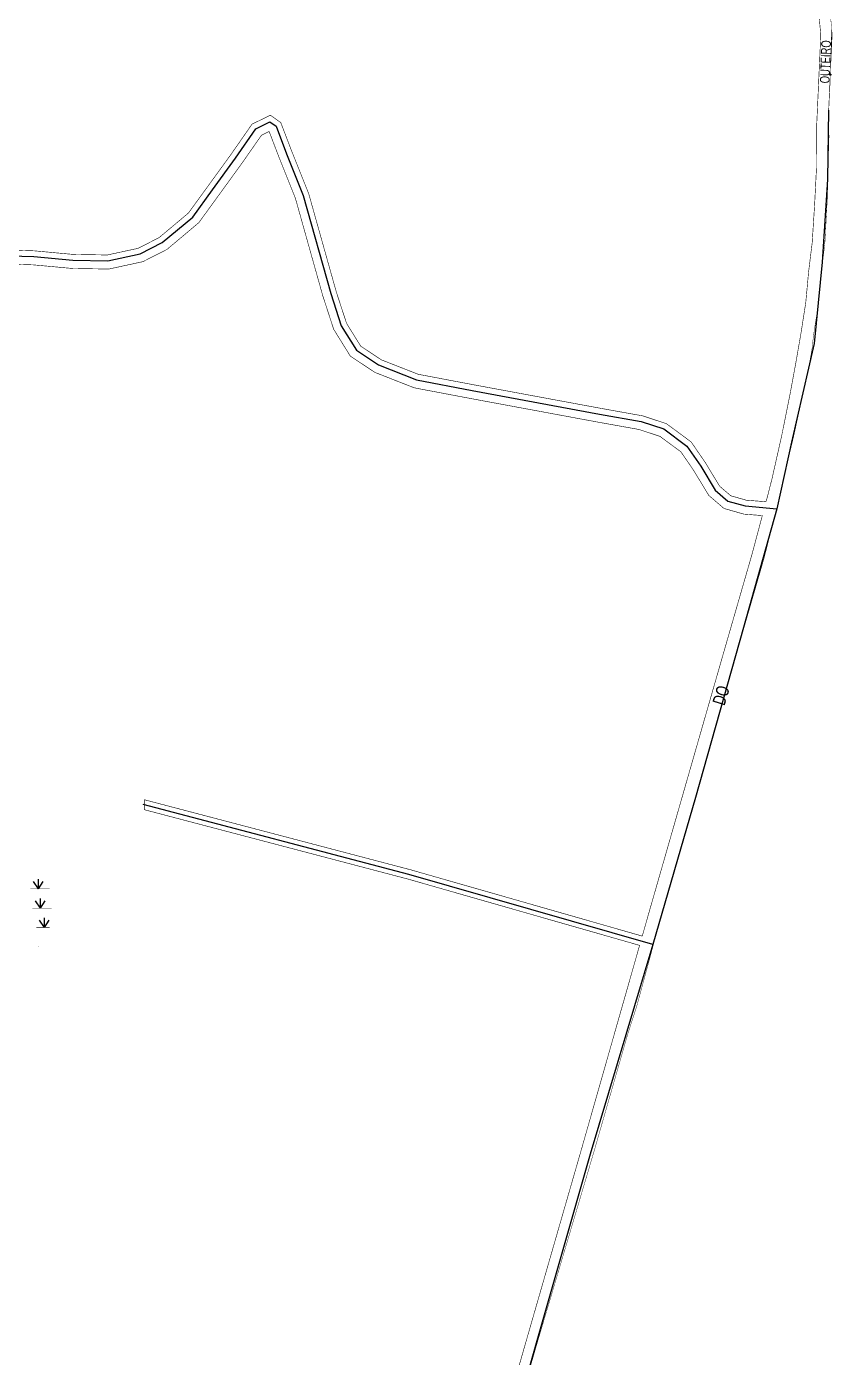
# Model space of a CAD drawing. Extents: x 205150 to 206910, y 4858726 to 4860849.
# Drawn here: x 206659.8 to 206910, y 4859091 to 4859504.2 of the extents above; entities that cross this region are included whole.
import ezdxf

# ---------------------------------------------------------------- set-up
doc = ezdxf.new("R2010")
doc.units = 0
doc.header["$LTSCALE"] = 1.5
doc.header["$MEASUREMENT"] = 0
doc.linetypes.add('PHANTOMX2', pattern=[5, 2.5, -0.5, 0.5, -0.5, 0.5, -0.5])
for name, color, linetype in [('HD-ALAGADO-BREJO', 170, 'CONTINUOUS'), ('LM-LIM-SETOR-FISCAL', 7, 'CONTINUOUS'), ('SV-EIXO-ROD-ESTR', 7, 'CONTINUOUS'), ('SV-EIXO-RUA-N-PAV', 6, 'CONTINUOUS'), ('SV-EST-MUNIC-PAV', 20, 'CONTINUOUS'), ('SV-RUA-NAO-PAV-S-GUIA-C-GUIA', 7, 'CONTINUOUS'), ('SV-TXT-MUNIC-PAV', 20, 'CONTINUOUS')]:
    doc.layers.add(name, color=color, linetype=linetype)
doc.styles.add('ARIAL', font='ARIAL.TTF')
doc.linetypes.add('Limite', pattern='A,20,-3,[130,ltypeshp.shx,S=6.35,R=0,X=0,Y=0],-3,20', length=46)

# ---------------------------------------------------------------- blocks, each defined once
blk = doc.blocks.new('*X4')
at = {"layer": 'HD-ALAGADO-BREJO'}
for points in [[(206663.424305, 4859236.512115), (206661.924222, 4859238.76206)], [(206663.424305, 4859236.512115), (206663.424195, 4859239.512115)], [(206663.424305, 4859236.512115), (206664.924222, 4859238.76217)], [(206664.063404, 4859230.512072), (206662.563322, 4859232.762018)], [(206664.063404, 4859230.512072), (206664.063295, 4859233.512072)], [(206664.063404, 4859230.512072), (206665.563322, 4859232.762127)], [(206665.323787, 4859224.512119), (206663.823703, 4859226.762063)], [(206665.323787, 4859224.512119), (206665.323676, 4859227.512119)], [(206665.323787, 4859224.512119), (206666.823703, 4859226.762174)]]:
    blk.add_lwpolyline(points, dxfattribs=at)
at = {"layer": 'HD-ALAGADO-BREJO', "const_width": 0.13}
for points in [[(206660.924305, 4859236.512023), (206661.924305, 4859236.51206)], [(206661.924305, 4859236.51206), (206666.924305, 4859236.512243)], [(206661.563404, 4859230.511981), (206662.563404, 4859230.512018)], [(206662.563404, 4859230.512018), (206667.563404, 4859230.5122)], [(206662.823787, 4859224.512026), (206663.823787, 4859224.512063)], [(206663.823787, 4859224.512063), (206666.823787, 4859224.512174)], [(206666.823787, 4859224.512174), (206666.979797, 4859224.507919)], [(206663.43267, 4859218.512068), (206663.563766, 4859218.507852)]]:
    blk.add_lwpolyline(points, dxfattribs=at)

msp = doc.modelspace()

# ---------------------------------------------------------------- linework, layer by layer
at = {"layer": 'LM-LIM-SETOR-FISCAL', "linetype": 'Limite', "ltscale": 0.1, "const_width": 0.13, "flags": 128}
msp.add_lwpolyline([(205319.29, 4860270.52), (205308.71, 4860256.67), (205305.78, 4860258.84), (205287.54, 4860237.69), (205276.64, 4860225.85), (205246.75, 4860195.21), (205217.93, 4860166.62), (205205.07, 4860154.22), (205154.16, 4860103.62), (205198.33, 4860053.28), (205217.33, 4860073.87), (205228.31, 4860086.13), (205238.29, 4860095.9), (205249.21, 4860104.33), (205257.45, 4860109.18), (205264.02, 4860112.21), (205279.18, 4860117.77), (205286.26, 4860119.79), (205298.64, 4860121.61), (205309.27, 4860122.88), (205318.87, 4860123.38), (205330.48, 4860123.39), (205348.91, 4860120.43), (205359.29, 4860117.56), (205368.87, 4860113.52), (205387.79, 4860104.36), (205416.55, 4860084.92), (205427.35, 4860072.78), (205437.08, 4860059.62), (205479.77, 4859996.22), (205490.09, 4859981.19), (205507.28, 4859955.95), (205301.82, 4859758.53), (205304.27, 4859754.35), (205308.51, 4859743.48), (205314.17, 4859730.07), (205319.34, 4859714.73), (205318.69, 4859702.13), (205317.26, 4859690.64), (205315.74, 4859682.13), (205314.47, 4859670.89), (205312.89, 4859663.45), (205309.4, 4859652.21), (205307.5, 4859644.78), (205307.82, 4859635.75), (205310.04, 4859627.84), (205314.31, 4859618.34), (205319.85, 4859606.63), (205326.97, 4859596.97), (205332.19, 4859589.73), (205339.8, 4859581.22), (205346.76, 4859572.51), (205354, 4859559.81), (205353.39, 4859552.98), (205353.27, 4859547.01), (205355.22, 4859540.43), (205360.95, 4859533.08), (205371.88, 4859519.43), (205377.63, 4859512.44), (205385.79, 4859503.96), (205396.46, 4859500.67), (205404.7, 4859492.02), (205412.93, 4859478.57), (205420.22, 4859461.9), (205423.63, 4859449.31), (205425.2, 4859433.83), (205427.41, 4859417.81), (205434.87, 4859380.22), (205437.8, 4859372.3), (205447.24, 4859361.81), (205453.54, 4859349.48), (205459.05, 4859329.54), (205466.92, 4859311.43), (205476.36, 4859294.25), (205487.12, 4859281.65), (205492.89, 4859272.47), (205496.57, 4859259.35), (205503.39, 4859250.69), (205510.74, 4859242.04), (205513.88, 4859233.64), (205518.87, 4859225.77), (205525.3, 4859218.82), (205532.12, 4859213.83), (205535.79, 4859207.8), (205538.94, 4859201.5), (205542.88, 4859195.99), (205547.34, 4859189.96), (205548.12, 4859187.59), (205557.31, 4859181.03), (205563.87, 4859170.28), (205572.52, 4859159), (205575.67, 4859152.83), (205573.49, 4859146.26), (205574.41, 4859107.72), (205574.1, 4859102.45), (205570.43, 4859091.7), (205564.13, 4859081.46), (205558.88, 4859071.49), (205553.9, 4859063.1), (205553.9, 4859053.65), (205550.78, 4858995.23), (205582.12, 4858999.84), (205643.48, 4859000.72), (205662.02, 4859003.54), (205723.44, 4859017.98), (205780.86, 4859021.75), (205796.46, 4859023.04), (205822.25, 4859018.37), (205884.61, 4859012.81), (205949.14, 4859010.7), (206010.04, 4859007.01), (206085.77, 4858991.23), (206142.93, 4858964.03), (206222.76, 4858955.8), (206247.48, 4858946.16), (206320.03, 4858923.22), (206357.59, 4858908.6), (206441.35, 4858853.88), (206472.45, 4858825.54), (206535.38, 4858773.37), (206582.46, 4858737.4), (206654.71, 4858791.02), (206678.45, 4858818.8), (206712.51, 4858857.69), (206744.07, 4858897.64), (206751.69, 4858909.49), (206759.23, 4858922.23), (206766.2, 4858935.79), (206774.68, 4858954.45), (206780.86, 4858969.77), (206787.32, 4858989.53), (206795.67, 4859017.91), (206801.34, 4859037.45), (206804.81, 4859048.55), (206810.21, 4859067.25), (206818.72, 4859096.7), (206836.07, 4859155.15), (206846.57, 4859191.69), (206849.26, 4859199.97), (206857.1, 4859228.87), (206879.44, 4859306.63), (206888.86, 4859339.28), (206892.9, 4859355.31), (206898.05, 4859377.14), (206902.33, 4859396.65), (206903.66, 4859403.73), (206904.19, 4859408.48), (206905.69, 4859418.05), (206906.56, 4859427.57), (206907.69, 4859436.73), (206908.51, 4859451.61), (206908.98, 4859469.92), (206908.88, 4859478.27), (206909.31, 4859486.41), (206909.8, 4859503.75), (206908.06, 4859522.53), (206905.79, 4859539.89), (206902.11, 4859560.26), (206898.96, 4859576.34), (206897.7, 4859582.09), (206890.37, 4859608.85), (206880.35, 4859645.11), (206869.65, 4859680.81), (206865.82, 4859696.97), (206853.5, 4859740.64), (206829.42, 4859824.64), (206821, 4859851.39), (206812.97, 4859883.79), (206808.11, 4859900.23), (206792.3, 4859957.48), (206787.8, 4859976.76), (206777.66, 4860010.06), (206765, 4860051.58), (206755.54, 4860085.7), (206750.68, 4860101.63), (206741.17, 4860125.56), (206733.16, 4860141.6), (206724.53, 4860155.76), (206720.58, 4860162.18), (206711.45, 4860176.18), (206701.64, 4860187.46), (206699.72, 4860189.66), (206688, 4860201.91), (206676.62, 4860211.53), (206661.73, 4860222.42), (206647.52, 4860230.3), (206635.25, 4860235.79), (206614.85, 4860243.29), (206606.14, 4860245.65), (206597.68, 4860248), (206583.47, 4860251.01), (206568.95, 4860253.89), (206555.52, 4860256.25), (206536.42, 4860258.75), (206515.07, 4860261.46), (206491.2, 4860264.62), (206461.18, 4860268.88), (206439.8, 4860271.78), (206410.63, 4860276.21), (206388.16, 4860279.36), (206368.66, 4860282.7), (206354.57, 4860286.28), (206341.8, 4860291.58), (206328.08, 4860297.72), (206312.52, 4860304.06), (206285.44, 4860316.18), (206266.75, 4860326.61), (206251.28, 4860335.83), (206233.37, 4860347.73), (206203.78, 4860369), (206190.98, 4860381.36), (206176.1, 4860393.77), (206148.73, 4860420.73), (206131.72, 4860438.15), (206119.93, 4860450.72), (206096.07, 4860474.64), (206079.22, 4860491.32), (206053.65, 4860516.64), (206024.02, 4860544.98), (206003.48, 4860565.32), (205982.61, 4860587.19), (205969.68, 4860601.5), (205947.41, 4860624.23), (205941.47, 4860630.27), (205933.71, 4860637.54), (205921.87, 4860648.63), (205904.16, 4860665.5), (205891.55, 4860678.66), (205883.32, 4860686.89), (205866.07, 4860704.91), (205856.37, 4860714.35), (205825.17, 4860745.55), (205813.99, 4860756.84), (205803.22, 4860767.55), (205796.49, 4860774.25), (205790.73, 4860779.92), (205778.11, 4860792.25), (205767.26, 4860803.09), (205754.34, 4860816.31), (205748.7, 4860822.1), (205743.2, 4860827.74), (205737.56, 4860833.24), (205728.8, 4860841.85), (205722.27, 4860848.82), (205716.69, 4860834.76), (205683.28, 4860785.15), (205648.13, 4860731.52), (205621.03, 4860690.19), (205590.06, 4860643.83), (205580.55, 4860630.3), (205567.6, 4860611.82), (205565.6, 4860608.82), (205469.79, 4860465.73), (205420.74, 4860392.29), (205335.67, 4860262.2), (205321.6, 4860273.55)], close=True, dxfattribs=at)
at = {"layer": 'SV-EIXO-ROD-ESTR'}
for p, q in [((206908.88, 4859478.27), (206908.56, 4859456.78)), ((206908.56, 4859456.78), (206906.9, 4859431.1)), ((206906.9, 4859431.1), (206904.42, 4859405.85)), ((206904.42, 4859405.85), (206897.38, 4859375.2)), ((206897.38, 4859375.2), (206892.82, 4859354.5)), ((206892.82, 4859354.5), (206882.47, 4859317.65)), ((206882.47, 4859317.65), (206867.57, 4859264.85)), ((206867.57, 4859264.85), (206854.25, 4859219.18)), ((206854.25, 4859219.18), (206834.85, 4859154.09)), ((206834.85, 4859154.09), (206818.29, 4859096.12)), ((206818.29, 4859096.12), (206805.04, 4859050.36))]:
    msp.add_line(p, q, dxfattribs=at)
at = {"layer": 'SV-EIXO-ROD-ESTR', "const_width": 0.18, "flags": 128}
for points in [[(206909.81, 4859503.27), (206909.9, 4859502.28)], [(206909.95, 4859501.74), (206909.47, 4859491.29)], [(206909.9, 4859502.28), (206909.95, 4859501.74)], [(206909.29, 4859487.29), (206908.89, 4859478.3)], [(206908.89, 4859478.3), (206908.88, 4859478.27)]]:
    msp.add_lwpolyline(points, dxfattribs=at)
at = {"layer": 'SV-EIXO-ROD-ESTR', "flags": 128}
msp.add_lwpolyline([(206909.5, 4859489.43), (206909.53, 4859489.4), (206909.56, 4859489.36), (206909.56, 4859489.32), (206909.56, 4859489.29), (206909.56, 4859489.25), (206909.55, 4859489.22), (206909.52, 4859489.18), (206909.49, 4859489.15), (206909.45, 4859489.13), (206909.41, 4859489.12), (206909.38, 4859489.12), (206909.34, 4859489.12), (206909.31, 4859489.14), (206909.27, 4859489.16), (206909.24, 4859489.2), (206909.22, 4859489.23), (206909.21, 4859489.27), (206909.21, 4859489.3), (206909.22, 4859489.34), (206909.23, 4859489.37), (206909.25, 4859489.41), (206909.29, 4859489.44), (206909.32, 4859489.46), (206909.36, 4859489.47), (206909.4, 4859489.47), (206909.43, 4859489.47), (206909.47, 4859489.46), (206909.5, 4859489.43)], close=True, dxfattribs=at)
for points in [[(206909.22, 4859489.35), (206909.23, 4859489.22)], [(206909.22, 4859489.34), (206909.22, 4859489.23)], [(206909.23, 4859489.37), (206909.24, 4859489.2)], [(206909.24, 4859489.39), (206909.26, 4859489.19)], [(206909.25, 4859489.41), (206909.27, 4859489.16)], [(206909.27, 4859489.42), (206909.29, 4859489.15)], [(206909.29, 4859489.44), (206909.31, 4859489.14)], [(206909.3, 4859489.45), (206909.33, 4859489.13)], [(206909.32, 4859489.46), (206909.34, 4859489.12)], [(206909.34, 4859489.46), (206909.36, 4859489.12)], [(206909.36, 4859489.47), (206909.38, 4859489.12)], [(206909.38, 4859489.47), (206909.39, 4859489.12)], [(206909.4, 4859489.47), (206909.41, 4859489.12)], [(206909.41, 4859489.46), (206909.43, 4859489.13)], [(206909.43, 4859489.47), (206909.45, 4859489.13)], [(206909.45, 4859489.46), (206909.47, 4859489.14)], [(206909.47, 4859489.46), (206909.49, 4859489.15)], [(206909.48, 4859489.44), (206909.51, 4859489.17)], [(206909.5, 4859489.43), (206909.52, 4859489.18)], [(206909.52, 4859489.41), (206909.54, 4859489.21)], [(206909.53, 4859489.4), (206909.55, 4859489.22)], [(206909.55, 4859489.37), (206909.55, 4859489.24)], [(206909.56, 4859489.36), (206909.56, 4859489.25)]]:
    msp.add_lwpolyline(points, dxfattribs=at)
at = {"layer": 'SV-EIXO-RUA-N-PAV'}
for p, q in [((206731, 4859472.52), (206735.31, 4859474.64)), ((206735.31, 4859474.64), (206737.24, 4859473.27)), ((206724.64, 4859463.38), (206731, 4859472.52)), ((206737.24, 4859473.27), (206740.52, 4859464.68)), ((206717.49, 4859453.54), (206724.64, 4859463.38)), ((206740.52, 4859464.68), (206745.68, 4859451.79)), ((206711.36, 4859445.09), (206717.49, 4859453.54)), ((206745.68, 4859451.79), (206745.69, 4859451.76)), ((206745.69, 4859451.76), (206754.24, 4859421.3)), ((206701.93, 4859437.19), (206711.36, 4859445.09)), ((206695.01, 4859433.67), (206701.93, 4859437.19)), ((206646.78, 4859433.3), (206662.03, 4859432.8)), ((206685.03, 4859431.51), (206695.01, 4859433.67)), ((206662.03, 4859432.8), (206674.11, 4859431.69)), ((206674.11, 4859431.69), (206685.03, 4859431.51)), ((206754.24, 4859421.3), (206757.51, 4859411.31)), ((206757.51, 4859411.31), (206762.21, 4859403.74)), ((206762.21, 4859403.74), (206769.12, 4859399.15)), ((206769.12, 4859399.15), (206780.88, 4859394.53)), ((206780.88, 4859394.53), (206798.15, 4859391.27)), ((206798.15, 4859391.27), (206837.72, 4859383.93)), ((206837.72, 4859383.93), (206850.69, 4859381.6)), ((206850.69, 4859381.6), (206857.68, 4859379.29)), ((206857.68, 4859379.29), (206864.86, 4859373.99)), ((206864.86, 4859373.99), (206869.13, 4859367.78)), ((206869.13, 4859367.78), (206873.64, 4859360.31)), ((206873.64, 4859360.31), (206877.61, 4859356.91)), ((206877.61, 4859356.91), (206882.99, 4859355.38)), ((206882.99, 4859355.38), (206892.82, 4859354.5))]:
    msp.add_line(p, q, dxfattribs=at)
at = {"layer": 'SV-EIXO-RUA-N-PAV', "flags": 128}
msp.add_lwpolyline([(206854.25, 4859219.18), (206778.54, 4859240.94), (206695.95, 4859262.67)], dxfattribs=at)
at = {"layer": 'SV-EST-MUNIC-PAV', "linetype": 'Continuous', "const_width": 0.18, "flags": 128}
msp.add_lwpolyline([(206905.38, 4859478.43), (206906.43, 4859501.66), (206904.57, 4859522.14), (206902.32, 4859539.35), (206895.86, 4859575.01), (206886.46, 4859610.21), (206874.1, 4859655.23), (206850.13, 4859739.69), (206817.02, 4859856.35), (206810.98, 4859877.22)], dxfattribs=at)
at = {"layer": 'SV-EST-MUNIC-PAV', "const_width": 0.18, "flags": 128}
for points in [[(206889.48, 4859356.78), (206891.32, 4859363.97), (206894.31, 4859377.28), (206896.91, 4859390.23), (206898.68, 4859399.8), (206900.3, 4859409.12), (206901.77, 4859418.53), (206902.64, 4859427.99), (206903.76, 4859437.1), (206904.53, 4859449.12), (206905.11, 4859460.58), (206905.13, 4859472.93), (206905.38, 4859478.43)], [(206888.29, 4859352.44), (206885.07, 4859340.36), (206875.65, 4859307.71), (206853.31, 4859229.95), (206850.99, 4859221.8)], [(206850.16, 4859218.92), (206832.28, 4859156.22), (206815.46, 4859097.89), (206806.36, 4859066.13), (206801.56, 4859049.51), (206791.29, 4859014.94), (206784.09, 4858990.53), (206777.68, 4858970.93), (206771.57, 4858955.79), (206763.15, 4858937.27), (206756.26, 4858923.87), (206748.82, 4858911.27), (206741.31, 4858899.62), (206709.9, 4858859.85), (206675.93, 4858821.06), (206651.94, 4858793.7)]]:
    msp.add_lwpolyline(points, dxfattribs=at)
at = {"layer": 'SV-RUA-NAO-PAV-S-GUIA-C-GUIA', "linetype": 'PHANTOMX2', "const_width": 0.18, "flags": 128}
for points in [[(206633.19, 4859435.73), (206637.54, 4859435.45), (206646.84, 4859435.1), (206662.14, 4859434.6), (206674.2, 4859433.49), (206684.85, 4859433.31), (206694.4, 4859435.38), (206700.93, 4859438.7), (206710.03, 4859446.33), (206711.81, 4859448.77), (206723.18, 4859464.43), (206729.79, 4859473.93), (206735.48, 4859476.73), (206738.72, 4859474.42), (206742.19, 4859465.34), (206747.39, 4859452.37), (206748.4, 4859448.76), (206755.97, 4859421.82), (206759.15, 4859412.08), (206763.53, 4859405.02), (206769.96, 4859400.75), (206781.38, 4859396.27), (206798.48, 4859393.03), (206838.04, 4859385.7), (206851.13, 4859383.35), (206858.52, 4859380.91), (206866.17, 4859375.26), (206870.64, 4859368.75), (206875.03, 4859361.49), (206878.48, 4859358.54), (206883.3, 4859357.16), (206889.41, 4859356.69)], [(206888.27, 4859352.39), (206882.53, 4859352.84), (206876.37, 4859354.6), (206871.66, 4859358.63), (206866.97, 4859366.39), (206862.99, 4859372.18), (206856.49, 4859376.98), (206850.05, 4859379.11), (206837.26, 4859381.4), (206797.68, 4859388.74), (206780.17, 4859392.06), (206767.93, 4859396.86), (206760.32, 4859401.91), (206755.16, 4859410.22), (206751.79, 4859420.55), (206743.87, 4859448.76), (206743.25, 4859450.96), (206738.13, 4859463.75), (206735.12, 4859471.63), (206735.07, 4859471.67), (206732.73, 4859470.51), (206726.73, 4859461.9), (206717.2, 4859448.77), (206713.25, 4859443.33), (206703.36, 4859435.03), (206695.88, 4859431.23), (206685.28, 4859428.94), (206673.97, 4859429.13), (206661.87, 4859430.24), (206646.69, 4859430.74), (206637.32, 4859431.09), (206632.91, 4859431.37), (206633.19, 4859435.73)], [(206850.16, 4859218.92), (206778.15, 4859239.53), (206696.31, 4859261.06), (206696.34, 4859264.15)], [(206850.99, 4859221.8), (206778.95, 4859242.42), (206696.34, 4859264.15)]]:
    msp.add_lwpolyline(points, dxfattribs=at)

# ---------------------------------------------------------------- block references
at = {"layer": 'HD-ALAGADO-BREJO'}
msp.add_blockref('*X4', (0, 0), dxfattribs=at)

# ---------------------------------------------------------------- texts
at = {"layer": 'SV-TXT-MUNIC-PAV', "style": 'ARIAL', "width": 0.7}
for s, height, rotation, p in [('OUTEIRO', 3, 88, (206909.15, 4859486.57)), ('DO', 4, 73, (206876.52, 4859293.18))]:
    msp.add_text(s, height=height, rotation=rotation, dxfattribs=at).set_placement(p)

doc.saveas('drawing.dxf')
